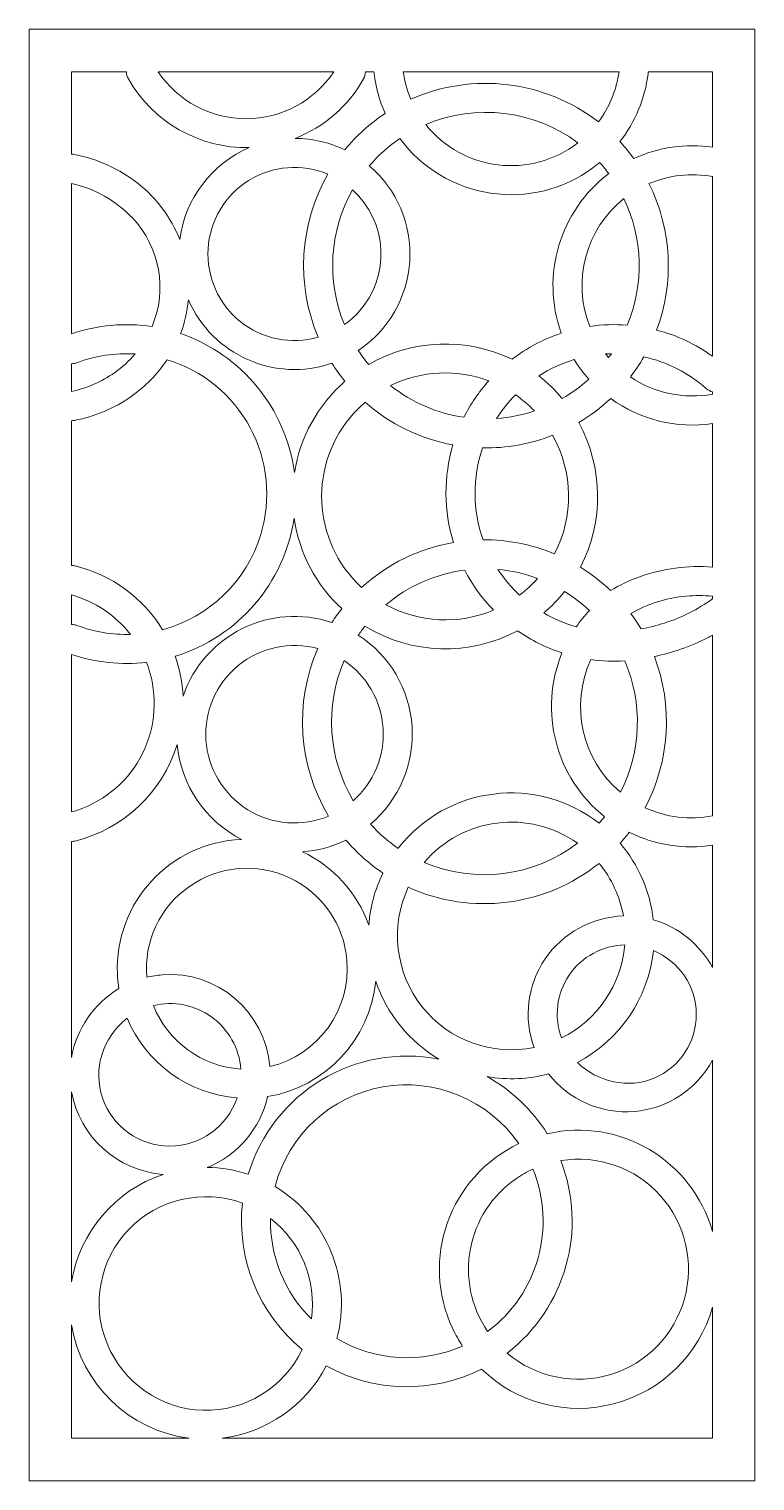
# Model space of a CAD drawing. Header units: centimetres. Extents: x -13.8 to 6.1, y -8.1 to 11.2.
# Drawn here: x -13.8 to -4.16, y -8.06 to 11.23 of the extents above; entities that cross this region are included whole.
import ezdxf

# ---------------------------------------------------------------- set-up
doc = ezdxf.new("R2010")
doc.units = ezdxf.units.CM
doc.header["$MEASUREMENT"] = 0
doc.layers.add('Layer 1', color=7, linetype='Continuous')

msp = doc.modelspace()

# ---------------------------------------------------------------- linework, layer by layer
at = {"layer": 'Layer 1', "lineweight": 9}
for points, knots in [([(-13.80157, 11.22965), (-13.80157, 11.22965), (-13.80157, -8.05792), (-13.80157, -8.05792), (-13.80157, -8.05792), (-13.80157, -8.05792), (-4.15863, -8.05792), (-4.15863, -8.05792), (-4.15863, -8.05792), (-4.15863, -8.05792), (-4.15863, 11.22965), (-4.15863, 11.22965), (-4.15863, 11.22965), (-4.15863, 11.22965), (-13.80157, 11.22965), (-13.80157, 11.22965)], [0, 0, 0, 0, 0.2, 0.2, 0.2, 0.2, 0.4, 0.4, 0.4, 0.4, 0.6, 0.6, 0.6, 0.6, 1, 1, 1, 1]), ([(-13.23722, 10.66215), (-13.23722, 10.66215), (-12.50707, 10.66215), (-12.50707, 10.66215), (-12.50707, 10.66215), (-12.50713, 10.62903), (-12.49867, 10.59648), (-12.4825, 10.56758), (-12.4825, 10.56758), (-12.15439, 9.99301), (-11.54009, 9.64285), (-10.87854, 9.65405), (-10.87854, 9.65405), (-11.37829, 9.4371), (-11.72765, 8.97465), (-11.79919, 8.43455), (-11.79919, 8.43455), (-11.91507, 8.72691), (-12.10649, 8.98309), (-12.35407, 9.177), (-12.35407, 9.177), (-12.60072, 9.3702), (-12.88931, 9.50249), (-13.19667, 9.5632), (-13.19667, 9.5632), (-13.21003, 9.56582), (-13.22362, 9.56704), (-13.23723, 9.56682), (-13.23723, 9.56682), (-13.23723, 9.56682), (-13.23723, 10.66215), (-13.23723, 10.66215)], [0, 0, 0, 0, 0.11111111, 0.11111111, 0.11111111, 0.11111111, 0.22222222, 0.22222222, 0.22222222, 0.22222222, 0.33333333, 0.33333333, 0.33333333, 0.33333333, 0.44444444, 0.44444444, 0.44444444, 0.44444444, 0.55555556, 0.55555556, 0.55555556, 0.55555556, 0.66666667, 0.66666667, 0.66666667, 0.66666667, 0.77777778, 0.77777778, 0.77777778, 0.77777778, 1, 1, 1, 1]), ([(-12.08793, 10.66215), (-12.08793, 10.66215), (-9.75215, 10.66215), (-9.75215, 10.66215), (-9.75215, 10.66215), (-10.01259, 10.27296), (-10.44978, 10.03908), (-10.91806, 10.03842), (-10.91806, 10.03842), (-11.38634, 10.03776), (-11.82639, 10.27369), (-12.08793, 10.66214)], [0, 0, 0, 0, 0.25, 0.25, 0.25, 0.25, 0.5, 0.5, 0.5, 0.5, 1, 1, 1, 1]), ([(-9.33282, 10.66215), (-9.33282, 10.66215), (-9.21944, 10.66215), (-9.21944, 10.66215), (-9.21944, 10.66215), (-9.21945, 10.65426), (-9.21897, 10.64638), (-9.21802, 10.63855), (-9.21802, 10.63855), (-9.19551, 10.45575), (-9.1456, 10.27744), (-9.06995, 10.10951), (-9.06995, 10.10951), (-9.27237, 9.97554), (-9.45347, 9.81196), (-9.60726, 9.62415), (-9.60726, 9.62415), (-9.81266, 9.72348), (-10.03752, 9.77578), (-10.26567, 9.77728), (-10.26567, 9.77728), (-9.88085, 9.92821), (-9.56014, 10.20724), (-9.35759, 10.56758), (-9.35759, 10.56758), (-9.34135, 10.59646), (-9.33282, 10.62902), (-9.33282, 10.66215)], [0, 0, 0, 0, 0.125, 0.125, 0.125, 0.125, 0.25, 0.25, 0.25, 0.25, 0.375, 0.375, 0.375, 0.375, 0.5, 0.5, 0.5, 0.5, 0.625, 0.625, 0.625, 0.625, 0.75, 0.75, 0.75, 0.75, 1, 1, 1, 1]), ([(-8.83191, 10.66215), (-8.83191, 10.66215), (-5.96413, 10.66215), (-5.96413, 10.66215), (-5.96413, 10.66215), (-5.99787, 10.4208), (-6.09208, 10.19179), (-6.23786, 9.99651), (-6.23786, 9.99651), (-6.95082, 10.54725), (-7.90747, 10.66288), (-8.73069, 10.29692), (-8.73069, 10.29692), (-8.78031, 10.41368), (-8.81435, 10.53649), (-8.83191, 10.66214)], [0, 0, 0, 0, 0.2, 0.2, 0.2, 0.2, 0.4, 0.4, 0.4, 0.4, 0.6, 0.6, 0.6, 0.6, 1, 1, 1, 1]), ([(-5.57657, 10.66215), (-5.57657, 10.66215), (-4.72298, 10.66215), (-4.72298, 10.66215), (-4.72298, 10.66215), (-4.72298, 10.66215), (-4.72298, 9.66103), (-4.72298, 9.66103), (-4.72298, 9.66103), (-5.07892, 9.71258), (-5.44198, 9.65968), (-5.76838, 9.50861), (-5.76838, 9.50861), (-5.82529, 9.58734), (-5.88688, 9.66257), (-5.95284, 9.7339), (-5.95284, 9.7339), (-5.7482, 9.99596), (-5.61865, 10.30855), (-5.57802, 10.63855), (-5.57802, 10.63855), (-5.57705, 10.64638), (-5.57657, 10.65425), (-5.57657, 10.66214)], [0, 0, 0, 0, 0.14285714, 0.14285714, 0.14285714, 0.14285714, 0.28571429, 0.28571429, 0.28571429, 0.28571429, 0.42857143, 0.42857143, 0.42857143, 0.42857143, 0.57142857, 0.57142857, 0.57142857, 0.57142857, 0.71428571, 0.71428571, 0.71428571, 0.71428571, 1, 1, 1, 1]), ([(-6.51017, 9.71902), (-7.13643, 9.23259), (-8.0386, 9.34201), (-8.53214, 9.96268), (-8.53214, 9.96268), (-7.86265, 10.24379), (-7.0939, 10.15089), (-6.51017, 9.71903)], [0, 0, 0, 0, 0.33333333, 0.33333333, 0.33333333, 0.33333333, 1, 1, 1, 1]), ([(-6.73221, 7.18877), (-6.9676, 7.11057), (-7.18829, 6.99378), (-7.38533, 6.84312), (-7.38533, 6.84312), (-7.99292, 7.13535), (-8.70483, 7.11003), (-9.2898, 6.77482), (-9.2898, 6.77482), (-9.33974, 6.83405), (-9.38628, 6.8961), (-9.42917, 6.96062), (-9.42917, 6.96062), (-9.02615, 7.2276), (-8.77224, 7.66865), (-8.74374, 8.15124), (-8.74374, 8.15124), (-8.71523, 8.63383), (-8.91283, 9.09948), (-9.28162, 9.41204), (-9.28162, 9.41204), (-9.16295, 9.55094), (-9.02611, 9.67328), (-8.87486, 9.77573), (-8.87486, 9.77573), (-8.58615, 9.38398), (-8.15365, 9.12296), (-7.67249, 9.0501), (-7.67249, 9.0501), (-7.19133, 8.97723), (-6.7028, 9.09713), (-6.31105, 9.38584), (-6.31105, 9.38584), (-6.28052, 9.4083), (-6.2507, 9.4317), (-6.22164, 9.45601), (-6.22164, 9.45601), (-6.17928, 9.40921), (-6.13912, 9.36046), (-6.10128, 9.30994), (-6.10128, 9.30994), (-6.75187, 8.81573), (-7.00747, 7.95801), (-6.73223, 7.18875)], [0, 0, 0, 0, 0.08333333, 0.08333333, 0.08333333, 0.08333333, 0.16666667, 0.16666667, 0.16666667, 0.16666667, 0.25, 0.25, 0.25, 0.25, 0.33333333, 0.33333333, 0.33333333, 0.33333333, 0.41666667, 0.41666667, 0.41666667, 0.41666667, 0.5, 0.5, 0.5, 0.5, 0.58333333, 0.58333333, 0.58333333, 0.58333333, 0.66666667, 0.66666667, 0.66666667, 0.66666667, 0.75, 0.75, 0.75, 0.75, 0.83333333, 0.83333333, 0.83333333, 0.83333333, 1, 1, 1, 1]), ([(-9.8304, 9.30159), (-10.20957, 8.63943), (-10.25797, 7.83884), (-9.96074, 7.13606), (-9.96074, 7.13606), (-10.31881, 7.03357), (-10.70434, 7.11105), (-10.99502, 7.34391), (-10.99502, 7.34391), (-11.28569, 7.57678), (-11.44524, 7.93902), (-11.42334, 8.31082), (-11.42334, 8.31082), (-11.40143, 8.68263), (-11.2006, 9.02074), (-10.88458, 9.21785), (-10.88458, 9.21785), (-10.56856, 9.41496), (-10.1739, 9.44548), (-9.83035, 9.30161)], [0, 0, 0, 0, 0.16666667, 0.16666667, 0.16666667, 0.16666667, 0.33333333, 0.33333333, 0.33333333, 0.33333333, 0.5, 0.5, 0.5, 0.5, 0.66666667, 0.66666667, 0.66666667, 0.66666667, 1, 1, 1, 1]), ([(-4.72298, 9.27001), (-4.72298, 9.27001), (-4.72298, 6.88291), (-4.72298, 6.88291), (-4.72298, 6.88291), (-4.94695, 7.04379), (-5.19867, 7.16182), (-5.46559, 7.23109), (-5.46559, 7.23109), (-5.22679, 7.86538), (-5.26319, 8.57001), (-5.56648, 9.17612), (-5.56648, 9.17612), (-5.30073, 9.28968), (-5.00722, 9.32233), (-4.72299, 9.27003)], [0, 0, 0, 0, 0.2, 0.2, 0.2, 0.2, 0.4, 0.4, 0.4, 0.4, 0.6, 0.6, 0.6, 0.6, 1, 1, 1, 1]), ([(-13.23722, 7.18085), (-13.23722, 7.18085), (-13.23723, 9.17745), (-13.23723, 9.17745), (-13.23723, 9.17745), (-12.9278, 9.10938), (-12.64584, 8.94976), (-12.42815, 8.71956), (-12.42815, 8.71956), (-12.06262, 8.33317), (-11.96072, 7.7664), (-12.16809, 7.2766), (-12.16809, 7.2766), (-12.52703, 7.33139), (-12.89374, 7.29858), (-13.23724, 7.18085)], [0, 0, 0, 0, 0.2, 0.2, 0.2, 0.2, 0.4, 0.4, 0.4, 0.4, 0.6, 0.6, 0.6, 0.6, 1, 1, 1, 1]), ([(-9.50445, 9.09426), (-9.03365, 8.66883), (-8.99784, 7.94122), (-9.42327, 7.47041), (-9.42327, 7.47041), (-9.47992, 7.4078), (-9.54332, 7.35161), (-9.61227, 7.30287), (-9.61227, 7.30287), (-9.85309, 7.8847), (-9.81316, 8.54542), (-9.50445, 9.09426)], [0, 0, 0, 0, 0.25, 0.25, 0.25, 0.25, 0.5, 0.5, 0.5, 0.5, 1, 1, 1, 1]), ([(-5.85514, 7.29616), (-6.02144, 7.30901), (-6.18862, 7.3032), (-6.35362, 7.27886), (-6.35362, 7.27886), (-6.59111, 7.88339), (-6.40645, 8.57275), (-5.89927, 8.9785), (-5.89927, 8.9785), (-5.64409, 8.45016), (-5.62814, 7.83723), (-5.85511, 7.29618)], [0, 0, 0, 0, 0.25, 0.25, 0.25, 0.25, 0.5, 0.5, 0.5, 0.5, 1, 1, 1, 1]), ([(-9.77792, 6.78912), (-9.72505, 6.70588), (-9.66716, 6.62596), (-9.60454, 6.54978), (-9.60454, 6.54978), (-9.96349, 6.23723), (-10.20101, 5.8087), (-10.2756, 5.33862), (-10.2756, 5.33862), (-10.3911, 6.1908), (-10.97605, 6.90475), (-11.78921, 7.1846), (-11.78921, 7.1846), (-11.73457, 7.32803), (-11.69939, 7.47809), (-11.6846, 7.63086), (-11.6846, 7.63086), (-11.36386, 6.8971), (-10.53597, 6.53092), (-9.77794, 6.78912)], [0, 0, 0, 0, 0.16666667, 0.16666667, 0.16666667, 0.16666667, 0.33333333, 0.33333333, 0.33333333, 0.33333333, 0.5, 0.5, 0.5, 0.5, 0.66666667, 0.66666667, 0.66666667, 0.66666667, 1, 1, 1, 1]), ([(-13.23722, 6.41619), (-13.23722, 6.41619), (-13.23723, 6.78412), (-13.23723, 6.78412), (-13.23723, 6.78412), (-13.2129, 6.78369), (-13.18872, 6.78786), (-13.16595, 6.79643), (-13.16595, 6.79643), (-12.91955, 6.8894), (-12.65615, 6.92911), (-12.39328, 6.91296), (-12.39328, 6.91296), (-12.47319, 6.81876), (-12.56485, 6.73517), (-12.66599, 6.66425), (-12.66599, 6.66425), (-12.83766, 6.54383), (-13.03204, 6.45943), (-13.23723, 6.41619)], [0, 0, 0, 0, 0.16666667, 0.16666667, 0.16666667, 0.16666667, 0.33333333, 0.33333333, 0.33333333, 0.33333333, 0.5, 0.5, 0.5, 0.5, 0.66666667, 0.66666667, 0.66666667, 0.66666667, 1, 1, 1, 1]), ([(-13.23722, 4.10332), (-13.23722, 4.10332), (-13.23723, 6.02711), (-13.23723, 6.02711), (-13.23723, 6.02711), (-13.22418, 6.02691), (-13.21116, 6.02803), (-13.19835, 6.03047), (-13.19835, 6.03047), (-12.92723, 6.08155), (-12.67024, 6.18987), (-12.4444, 6.34831), (-12.4444, 6.34831), (-12.25663, 6.47997), (-12.09529, 6.64563), (-11.96865, 6.83681), (-11.96865, 6.83681), (-11.49547, 6.69425), (-11.09831, 6.36955), (-10.86453, 5.93415), (-10.86453, 5.93415), (-10.63076, 5.49875), (-10.58021, 4.98606), (-10.72279, 4.51288), (-10.72279, 4.51288), (-10.91266, 3.89635), (-11.40564, 3.41974), (-12.02806, 3.25016), (-12.02806, 3.25016), (-12.28761, 3.67515), (-12.70458, 3.9799), (-13.18839, 4.09786), (-13.18839, 4.09786), (-13.20437, 4.10176), (-13.22078, 4.10359), (-13.23723, 4.10332)], [0, 0, 0, 0, 0.1, 0.1, 0.1, 0.1, 0.2, 0.2, 0.2, 0.2, 0.3, 0.3, 0.3, 0.3, 0.4, 0.4, 0.4, 0.4, 0.5, 0.5, 0.5, 0.5, 0.6, 0.6, 0.6, 0.6, 0.7, 0.7, 0.7, 0.7, 0.8, 0.8, 0.8, 0.8, 1, 1, 1, 1]), ([(-6.36408, 6.57871), (-6.47258, 6.48041), (-6.59137, 6.39407), (-6.71835, 6.32121), (-6.71835, 6.32121), (-6.81116, 6.4322), (-6.91556, 6.53292), (-7.02982, 6.62168), (-7.02982, 6.62168), (-6.88438, 6.71548), (-6.72645, 6.78842), (-6.56074, 6.83832), (-6.56074, 6.83832), (-6.50291, 6.74619), (-6.43711, 6.65933), (-6.36407, 6.57873)], [0, 0, 0, 0, 0.2, 0.2, 0.2, 0.2, 0.4, 0.4, 0.4, 0.4, 0.6, 0.6, 0.6, 0.6, 1, 1, 1, 1]), ([(-6.14204, 6.91334), (-6.11658, 6.91491), (-6.09109, 6.91597), (-6.06559, 6.91651), (-6.06559, 6.91651), (-6.07765, 6.89934), (-6.08998, 6.88235), (-6.10257, 6.86557), (-6.10257, 6.86557), (-6.11606, 6.8812), (-6.1292, 6.89712), (-6.142, 6.91331)], [0, 0, 0, 0, 0.25, 0.25, 0.25, 0.25, 0.5, 0.5, 0.5, 0.5, 1, 1, 1, 1]), ([(-4.72298, 6.40975), (-4.72298, 6.40975), (-4.72298, 6.3793), (-4.72298, 6.3793), (-4.72298, 6.3793), (-5.10235, 6.30947), (-5.49422, 6.39177), (-5.81357, 6.60811), (-5.81357, 6.60811), (-5.74813, 6.69295), (-5.68838, 6.78201), (-5.63472, 6.87474), (-5.63472, 6.87474), (-5.3249, 6.80748), (-5.03745, 6.66161), (-4.80019, 6.45133), (-4.80019, 6.45133), (-4.77798, 6.43172), (-4.75157, 6.4175), (-4.72298, 6.40975)], [0, 0, 0, 0, 0.16666667, 0.16666667, 0.16666667, 0.16666667, 0.33333333, 0.33333333, 0.33333333, 0.33333333, 0.5, 0.5, 0.5, 0.5, 0.66666667, 0.66666667, 0.66666667, 0.66666667, 1, 1, 1, 1]), ([(-7.6946, 6.55662), (-7.82534, 6.41027), (-7.93624, 6.24738), (-8.02447, 6.07208), (-8.02447, 6.07208), (-8.38084, 6.12369), (-8.7173, 6.26895), (-8.9993, 6.49286), (-8.9993, 6.49286), (-8.59195, 6.69315), (-8.11958, 6.71613), (-7.6946, 6.55661)], [0, 0, 0, 0, 0.25, 0.25, 0.25, 0.25, 0.5, 0.5, 0.5, 0.5, 1, 1, 1, 1]), ([(-7.33981, 6.37066), (-7.24876, 6.30767), (-7.1643, 6.23563), (-7.08775, 6.15566), (-7.08775, 6.15566), (-7.2505, 6.10137), (-7.4195, 6.06787), (-7.59066, 6.05595), (-7.59066, 6.05595), (-7.51875, 6.16967), (-7.43463, 6.27521), (-7.3398, 6.37066)], [0, 0, 0, 0, 0.25, 0.25, 0.25, 0.25, 0.5, 0.5, 0.5, 0.5, 1, 1, 1, 1]), ([(-9.33604, 6.27167), (-9.006, 5.98038), (-8.6031, 5.78451), (-8.17014, 5.70501), (-8.17014, 5.70501), (-8.2961, 5.28193), (-8.29411, 4.83129), (-8.16425, 4.4094), (-8.16425, 4.4094), (-8.6195, 4.3307), (-9.04251, 4.12349), (-9.38364, 3.81192), (-9.38364, 3.81192), (-10.05123, 4.42425), (-10.09464, 5.46335), (-9.48234, 6.13096), (-9.48234, 6.13096), (-9.43653, 6.18085), (-9.38768, 6.22786), (-9.33605, 6.27169)], [0, 0, 0, 0, 0.16666667, 0.16666667, 0.16666667, 0.16666667, 0.33333333, 0.33333333, 0.33333333, 0.33333333, 0.5, 0.5, 0.5, 0.5, 0.66666667, 0.66666667, 0.66666667, 0.66666667, 1, 1, 1, 1]), ([(-4.72298, 5.98828), (-4.72298, 5.98828), (-4.72298, 4.08313), (-4.72298, 4.08313), (-4.72298, 4.08313), (-5.05005, 4.10841), (-5.37865, 4.06457), (-5.68764, 3.95436), (-5.68764, 3.95436), (-5.82305, 3.90586), (-5.95339, 3.84432), (-6.07687, 3.77056), (-6.07687, 3.77056), (-6.19905, 3.88786), (-6.33317, 3.992), (-6.4771, 4.08128), (-6.4771, 4.08128), (-6.16506, 4.68577), (-6.17327, 5.40513), (-6.49957, 6.00203), (-6.49957, 6.00203), (-6.3469, 6.09226), (-6.2046, 6.19892), (-6.07519, 6.32018), (-6.07519, 6.32018), (-5.68448, 6.03821), (-5.19981, 5.91915), (-4.72297, 5.98828)], [0, 0, 0, 0, 0.125, 0.125, 0.125, 0.125, 0.25, 0.25, 0.25, 0.25, 0.375, 0.375, 0.375, 0.375, 0.5, 0.5, 0.5, 0.5, 0.625, 0.625, 0.625, 0.625, 0.75, 0.75, 0.75, 0.75, 1, 1, 1, 1]), ([(-7.77768, 5.66555), (-7.45945, 5.6596), (-7.14327, 5.71633), (-6.84698, 5.83261), (-6.84698, 5.83261), (-6.57339, 5.34595), (-6.56352, 4.7537), (-6.82025, 4.25794), (-6.82025, 4.25794), (-7.12088, 4.38346), (-7.44364, 4.44697), (-7.76942, 4.44466), (-7.76942, 4.44466), (-7.91026, 4.83885), (-7.91312, 5.26943), (-7.77772, 5.66552)], [0, 0, 0, 0, 0.2, 0.2, 0.2, 0.2, 0.4, 0.4, 0.4, 0.4, 0.6, 0.6, 0.6, 0.6, 1, 1, 1, 1]), ([(-9.64693, 3.52978), (-9.69385, 3.47069), (-9.73796, 3.40943), (-9.77914, 3.34621), (-9.77914, 3.34621), (-10.59529, 3.61802), (-11.47726, 3.18253), (-11.75539, 2.36852), (-11.75539, 2.36852), (-11.76478, 2.54871), (-11.80003, 2.72655), (-11.86011, 2.89668), (-11.86011, 2.89668), (-11.0241, 3.15437), (-10.40997, 3.86732), (-10.28005, 4.73243), (-10.28005, 4.73243), (-10.21364, 4.27054), (-9.99017, 3.84591), (-9.64692, 3.52978)], [0, 0, 0, 0, 0.16666667, 0.16666667, 0.16666667, 0.16666667, 0.33333333, 0.33333333, 0.33333333, 0.33333333, 0.5, 0.5, 0.5, 0.5, 0.66666667, 0.66666667, 0.66666667, 0.66666667, 1, 1, 1, 1]), ([(-7.28513, 3.71046), (-7.39454, 3.8119), (-7.49129, 3.92624), (-7.57323, 4.05092), (-7.57323, 4.05092), (-7.39277, 4.03496), (-7.21522, 3.99493), (-7.04536, 3.93194), (-7.04536, 3.93194), (-7.11773, 3.85034), (-7.19807, 3.77613), (-7.28515, 3.71045)], [0, 0, 0, 0, 0.25, 0.25, 0.25, 0.25, 0.5, 0.5, 0.5, 0.5, 1, 1, 1, 1]), ([(-9.06161, 3.58115), (-8.76387, 3.83179), (-8.40022, 3.99172), (-8.01428, 4.04187), (-8.01428, 4.04187), (-7.91364, 3.84677), (-7.78485, 3.66761), (-7.63198, 3.51006), (-7.63198, 3.51006), (-8.09442, 3.31547), (-8.62066, 3.34176), (-9.0616, 3.58112)], [0, 0, 0, 0, 0.25, 0.25, 0.25, 0.25, 0.5, 0.5, 0.5, 0.5, 1, 1, 1, 1]), ([(-13.23722, 3.31997), (-13.23722, 3.31997), (-13.23723, 3.7119), (-13.23723, 3.7119), (-13.23723, 3.7119), (-12.9264, 3.62646), (-12.6514, 3.44264), (-12.4535, 3.18817), (-12.4535, 3.18817), (-12.69645, 3.18112), (-12.93853, 3.22167), (-13.16593, 3.30747), (-13.16593, 3.30747), (-13.1887, 3.31609), (-13.21288, 3.32033), (-13.23723, 3.31997)], [0, 0, 0, 0, 0.2, 0.2, 0.2, 0.2, 0.4, 0.4, 0.4, 0.4, 0.6, 0.6, 0.6, 0.6, 1, 1, 1, 1]), ([(-6.96509, 3.47237), (-6.8635, 3.5582), (-6.77063, 3.6538), (-6.68777, 3.75783), (-6.68777, 3.75783), (-6.56935, 3.68504), (-6.4587, 3.60029), (-6.35756, 3.50493), (-6.35756, 3.50493), (-6.42162, 3.43704), (-6.48046, 3.36441), (-6.53359, 3.28767), (-6.53359, 3.28767), (-6.68467, 3.33065), (-6.82969, 3.39273), (-6.96508, 3.47235)], [0, 0, 0, 0, 0.2, 0.2, 0.2, 0.2, 0.4, 0.4, 0.4, 0.4, 0.6, 0.6, 0.6, 0.6, 1, 1, 1, 1]), ([(-4.72298, 3.69513), (-4.72298, 3.69513), (-4.72298, 3.66021), (-4.72298, 3.66021), (-4.72298, 3.66021), (-4.91752, 3.52046), (-5.13279, 3.41196), (-5.36085, 3.3387), (-5.36085, 3.3387), (-5.46276, 3.30569), (-5.56677, 3.27952), (-5.67216, 3.26036), (-5.67216, 3.26036), (-5.71407, 3.331), (-5.75939, 3.39954), (-5.80799, 3.46575), (-5.80799, 3.46575), (-5.58194, 3.59516), (-5.33033, 3.67387), (-5.07083, 3.69639), (-5.07083, 3.69639), (-4.9551, 3.7067), (-4.83864, 3.70628), (-4.72298, 3.69513)], [0, 0, 0, 0, 0.14285714, 0.14285714, 0.14285714, 0.14285714, 0.28571429, 0.28571429, 0.28571429, 0.28571429, 0.42857143, 0.42857143, 0.42857143, 0.42857143, 0.57142857, 0.57142857, 0.57142857, 0.57142857, 0.71428571, 0.71428571, 0.71428571, 0.71428571, 1, 1, 1, 1]), ([(-6.72236, 2.94192), (-7.03668, 2.17088), (-6.80703, 1.28577), (-6.15658, 0.76594), (-6.15658, 0.76594), (-6.1796, 0.73678), (-6.20341, 0.70827), (-6.22799, 0.68041), (-6.22799, 0.68041), (-7.05561, 1.32501), (-8.2476, 1.17854), (-8.8922, 0.35093), (-8.8922, 0.35093), (-8.8922, 0.35093), (-8.89664, 0.34523), (-8.89664, 0.34523), (-8.89664, 0.34523), (-9.03182, 0.43727), (-9.15543, 0.54532), (-9.26473, 0.66697), (-9.26473, 0.66697), (-8.88584, 0.98796), (-8.68164, 1.46961), (-8.71437, 1.9651), (-8.71437, 1.9651), (-8.74709, 2.4606), (-9.00984, 2.90926), (-9.42765, 3.17763), (-9.42765, 3.17763), (-9.39969, 3.21829), (-9.37025, 3.25793), (-9.3394, 3.29645), (-9.3394, 3.29645), (-8.72111, 2.91959), (-7.95059, 2.89657), (-7.31126, 3.23652), (-7.31126, 3.23652), (-7.13054, 3.1098), (-6.93212, 3.01054), (-6.72234, 2.94191)], [0, 0, 0, 0, 0.09090909, 0.09090909, 0.09090909, 0.09090909, 0.18181818, 0.18181818, 0.18181818, 0.18181818, 0.27272727, 0.27272727, 0.27272727, 0.27272727, 0.36363636, 0.36363636, 0.36363636, 0.36363636, 0.45454545, 0.45454545, 0.45454545, 0.45454545, 0.54545455, 0.54545455, 0.54545455, 0.54545455, 0.63636364, 0.63636364, 0.63636364, 0.63636364, 0.72727273, 0.72727273, 0.72727273, 0.72727273, 0.81818182, 0.81818182, 0.81818182, 0.81818182, 1, 1, 1, 1]), ([(-9.96654, 2.99987), (-10.28019, 2.27761), (-10.22666, 1.44911), (-9.82206, 0.77358), (-9.82206, 0.77358), (-10.17292, 0.62714), (-10.57288, 0.65906), (-10.89607, 0.85929), (-10.89607, 0.85929), (-11.21926, 1.05953), (-11.42611, 1.40636), (-11.4512, 1.78572), (-11.4512, 1.78572), (-11.47629, 2.16507), (-11.31672, 2.53322), (-11.02271, 2.77426), (-11.02271, 2.77426), (-10.7287, 3.01532), (-10.33359, 3.09885), (-9.96652, 2.99988)], [0, 0, 0, 0, 0.16666667, 0.16666667, 0.16666667, 0.16666667, 0.33333333, 0.33333333, 0.33333333, 0.33333333, 0.5, 0.5, 0.5, 0.5, 0.66666667, 0.66666667, 0.66666667, 0.66666667, 1, 1, 1, 1]), ([(-4.72298, 3.17712), (-4.72298, 3.17712), (-4.72298, 0.77803), (-4.72298, 0.77803), (-4.72298, 0.77803), (-5.02542, 0.71963), (-5.33874, 0.7574), (-5.61868, 0.88591), (-5.61868, 0.88591), (-5.28905, 1.50665), (-5.24384, 2.23903), (-5.49509, 2.89541), (-5.49509, 2.89541), (-5.24984, 2.94542), (-5.01253, 3.02831), (-4.78948, 3.1419), (-4.78948, 3.1419), (-4.76713, 3.15332), (-4.74495, 3.16507), (-4.72294, 3.17713)], [0, 0, 0, 0, 0.16666667, 0.16666667, 0.16666667, 0.16666667, 0.33333333, 0.33333333, 0.33333333, 0.33333333, 0.5, 0.5, 0.5, 0.5, 0.66666667, 0.66666667, 0.66666667, 0.66666667, 1, 1, 1, 1]), ([(-13.23722, 0.82934), (-13.23722, 0.82934), (-13.23723, 2.92303), (-13.23723, 2.92303), (-13.23723, 2.92303), (-12.91768, 2.81353), (-12.57772, 2.77736), (-12.24229, 2.81721), (-12.24229, 2.81721), (-12.09717, 2.44855), (-12.10445, 2.03735), (-12.26252, 1.67407), (-12.26252, 1.67407), (-12.42059, 1.31078), (-12.71827, 1.02447), (-13.08693, 0.87937), (-13.08693, 0.87937), (-13.13611, 0.86004), (-13.18628, 0.84334), (-13.23723, 0.82933)], [0, 0, 0, 0, 0.16666667, 0.16666667, 0.16666667, 0.16666667, 0.33333333, 0.33333333, 0.33333333, 0.33333333, 0.5, 0.5, 0.5, 0.5, 0.66666667, 0.66666667, 0.66666667, 0.66666667, 1, 1, 1, 1]), ([(-9.61556, 2.83932), (-9.31305, 2.63572), (-9.12191, 2.3035), (-9.09792, 1.93965), (-9.09792, 1.93965), (-9.07392, 1.57581), (-9.22167, 1.21972), (-9.49481, 0.97815), (-9.49481, 0.97815), (-9.8311, 1.54308), (-9.87584, 2.23561), (-9.61557, 2.83934)], [0, 0, 0, 0, 0.25, 0.25, 0.25, 0.25, 0.5, 0.5, 0.5, 0.5, 1, 1, 1, 1]), ([(-6.33987, 2.8531), (-6.19006, 2.83193), (-6.03851, 2.82604), (-5.88751, 2.83552), (-5.88751, 2.83552), (-5.64598, 2.27493), (-5.6677, 1.63526), (-5.94627, 1.09213), (-5.94627, 1.09213), (-6.4589, 1.52314), (-6.61976, 2.24462), (-6.33985, 2.85307)], [0, 0, 0, 0, 0.25, 0.25, 0.25, 0.25, 0.5, 0.5, 0.5, 0.5, 1, 1, 1, 1]), ([(-13.23722, -2.43246), (-13.23722, -2.43246), (-13.23723, 0.43795), (-13.23723, 0.43795), (-13.23723, 0.43795), (-13.22078, 0.43767), (-13.20438, 0.4395), (-13.1884, 0.44338), (-13.1884, 0.44338), (-12.54357, 0.60466), (-12.03002, 1.09028), (-11.83363, 1.7253), (-11.83363, 1.7253), (-11.78324, 1.18685), (-11.46171, 0.71177), (-10.98032, 0.46534), (-10.98032, 0.46534), (-11.93038, 0.42475), (-12.66775, -0.37614), (-12.62718, -1.3262), (-12.62718, -1.3262), (-12.62448, -1.39048), (-12.61817, -1.45456), (-12.60829, -1.51813), (-12.60829, -1.51813), (-12.94069, -1.71737), (-13.17014, -2.05078), (-13.23723, -2.43246)], [0, 0, 0, 0, 0.125, 0.125, 0.125, 0.125, 0.25, 0.25, 0.25, 0.25, 0.375, 0.375, 0.375, 0.375, 0.5, 0.5, 0.5, 0.5, 0.625, 0.625, 0.625, 0.625, 0.75, 0.75, 0.75, 0.75, 1, 1, 1, 1]), ([(-6.51448, 0.4129), (-7.09915, -0.03029), (-7.8766, -0.12769), (-8.55284, 0.15685), (-8.55284, 0.15685), (-8.04418, 0.75955), (-7.15693, 0.87037), (-6.51452, 0.41289)], [0, 0, 0, 0, 0.33333333, 0.33333333, 0.33333333, 0.33333333, 1, 1, 1, 1]), ([(-9.5915, 0.45438), (-9.44852, 0.28704), (-9.28343, 0.14003), (-9.10068, 0.01735), (-9.10068, 0.01735), (-9.20641, -0.19893), (-9.27004, -0.43326), (-9.28819, -0.67331), (-9.28819, -0.67331), (-9.44201, -0.24465), (-9.75901, 0.10548), (-10.17043, 0.30077), (-10.17043, 0.30077), (-9.96934, 0.31422), (-9.77281, 0.36636), (-9.5915, 0.45438)], [0, 0, 0, 0, 0.2, 0.2, 0.2, 0.2, 0.4, 0.4, 0.4, 0.4, 0.6, 0.6, 0.6, 0.6, 1, 1, 1, 1]), ([(-4.72298, 0.38651), (-4.72298, 0.38651), (-4.72298, -1.23823), (-4.72298, -1.23823), (-4.72298, -1.23823), (-4.88898, -0.92924), (-5.17221, -0.70026), (-5.50918, -0.60287), (-5.50918, -0.60287), (-5.55166, -0.22792), (-5.70476, 0.1257), (-5.94921, 0.41317), (-5.94921, 0.41317), (-5.90726, 0.4601), (-5.86715, 0.50864), (-5.82897, 0.5587), (-5.82897, 0.5587), (-5.48662, 0.38923), (-5.10067, 0.3291), (-4.72301, 0.38651)], [0, 0, 0, 0, 0.16666667, 0.16666667, 0.16666667, 0.16666667, 0.33333333, 0.33333333, 0.33333333, 0.33333333, 0.5, 0.5, 0.5, 0.5, 0.66666667, 0.66666667, 0.66666667, 0.66666667, 1, 1, 1, 1]), ([(-10.60339, -2.55343), (-10.6625, -1.82146), (-11.30212, -1.27588), (-12.03409, -1.33498), (-12.03409, -1.33498), (-12.10279, -1.34048), (-12.17094, -1.35132), (-12.23796, -1.3674), (-12.23796, -1.3674), (-12.27853, -0.89225), (-12.06252, -0.43155), (-11.67132, -0.15884), (-11.67132, -0.15884), (-11.28011, 0.11386), (-10.77313, 0.15715), (-10.34135, -0.04529), (-10.34135, -0.04529), (-9.90958, -0.24774), (-9.61861, -0.66514), (-9.57804, -1.1403), (-9.57804, -1.1403), (-9.52418, -1.79939), (-9.96024, -2.39958), (-10.60339, -2.55343)], [0, 0, 0, 0, 0.14285714, 0.14285714, 0.14285714, 0.14285714, 0.28571429, 0.28571429, 0.28571429, 0.28571429, 0.42857143, 0.42857143, 0.42857143, 0.42857143, 0.57142857, 0.57142857, 0.57142857, 0.57142857, 0.71428571, 0.71428571, 0.71428571, 0.71428571, 1, 1, 1, 1]), ([(-5.90626, -0.55242), (-6.32455, -0.56467), (-6.71147, -0.77715), (-6.94625, -1.12354), (-6.94625, -1.12354), (-7.18104, -1.46994), (-7.23616, -1.90508), (-7.09258, -2.29814), (-7.09258, -2.29814), (-7.65238, -2.41401), (-8.22962, -2.20391), (-8.58397, -1.75532), (-8.58397, -1.75532), (-8.93832, -1.30673), (-9.00579, -0.68961), (-8.76344, -0.17186), (-8.76344, -0.17186), (-7.92557, -0.55033), (-6.94715, -0.4278), (-6.22918, 0.14648), (-6.22918, 0.14648), (-6.06308, -0.05469), (-5.95182, -0.29555), (-5.90626, -0.55242)], [0, 0, 0, 0, 0.14285714, 0.14285714, 0.14285714, 0.14285714, 0.28571429, 0.28571429, 0.28571429, 0.28571429, 0.42857143, 0.42857143, 0.42857143, 0.42857143, 0.57142857, 0.57142857, 0.57142857, 0.57142857, 0.71428571, 0.71428571, 0.71428571, 0.71428571, 1, 1, 1, 1]), ([(-5.88793, -0.938), (-5.93366, -1.46756), (-6.25191, -1.93556), (-6.72734, -2.17323), (-6.72734, -2.17323), (-6.83136, -1.89559), (-6.79432, -1.58474), (-6.62799, -1.33931), (-6.62799, -1.33931), (-6.46166, -1.09387), (-6.18436, -0.94426), (-5.88793, -0.938)], [0, 0, 0, 0, 0.25, 0.25, 0.25, 0.25, 0.5, 0.5, 0.5, 0.5, 1, 1, 1, 1]), ([(-6.5178, -2.49964), (-5.95482, -2.20231), (-5.57624, -1.64556), (-5.5073, -1.01263), (-5.5073, -1.01263), (-5.16523, -1.15355), (-4.9411, -1.48598), (-4.93875, -1.85594), (-4.93875, -1.85594), (-4.9364, -2.22591), (-5.15628, -2.56115), (-5.49655, -2.7064), (-5.49655, -2.7064), (-5.83681, -2.85165), (-6.25227, -2.75724), (-6.51782, -2.49963)], [0, 0, 0, 0, 0.2, 0.2, 0.2, 0.2, 0.4, 0.4, 0.4, 0.4, 0.6, 0.6, 0.6, 0.6, 1, 1, 1, 1]), ([(-10.63174, -2.95223), (-9.86244, -2.82196), (-9.2748, -2.19556), (-9.19527, -1.41938), (-9.19527, -1.41938), (-9.04953, -1.85435), (-8.75152, -2.22167), (-8.35581, -2.45375), (-8.35581, -2.45375), (-9.46894, -2.23757), (-10.56405, -2.89814), (-10.88944, -3.98438), (-10.88944, -3.98438), (-11.06565, -3.92623), (-11.24973, -3.89563), (-11.43528, -3.89365), (-11.43528, -3.89365), (-11.0299, -3.72948), (-10.7301, -3.37843), (-10.63178, -2.95226)], [0, 0, 0, 0, 0.16666667, 0.16666667, 0.16666667, 0.16666667, 0.33333333, 0.33333333, 0.33333333, 0.33333333, 0.5, 0.5, 0.5, 0.5, 0.66666667, 0.66666667, 0.66666667, 0.66666667, 1, 1, 1, 1]), ([(-12.14988, -1.74313), (-11.88161, -1.67791), (-11.59824, -1.73363), (-11.37464, -1.89558), (-11.37464, -1.89558), (-11.15105, -2.05752), (-11.0096, -2.31103), (-10.9879, -2.58626), (-10.9879, -2.58626), (-11.50482, -2.55184), (-11.95658, -2.22376), (-12.14989, -1.74312)], [0, 0, 0, 0, 0.25, 0.25, 0.25, 0.25, 0.5, 0.5, 0.5, 0.5, 1, 1, 1, 1]), ([(-11.0375, -2.96967), (-11.16786, -3.35242), (-11.5273, -3.6098), (-11.93164, -3.60993), (-11.93164, -3.60993), (-12.33598, -3.61005), (-12.69559, -3.35289), (-12.82618, -2.97021), (-12.82618, -2.97021), (-12.95678, -2.58755), (-12.81907, -2.15632), (-12.49901, -1.90923), (-12.49901, -1.90923), (-12.24759, -2.50785), (-11.68462, -2.91665), (-11.03751, -2.96967)], [0, 0, 0, 0, 0.2, 0.2, 0.2, 0.2, 0.4, 0.4, 0.4, 0.4, 0.6, 0.6, 0.6, 0.6, 1, 1, 1, 1]), ([(-4.72298, -2.46812), (-4.72298, -2.46812), (-4.72298, -4.74243), (-4.72298, -4.74243), (-4.72298, -4.74243), (-4.9937, -3.79457), (-5.95721, -3.22422), (-6.91788, -3.44531), (-6.91788, -3.44531), (-7.11569, -3.12881), (-7.39065, -2.86797), (-7.71716, -2.68719), (-7.71716, -2.68719), (-7.44501, -2.734), (-7.16603, -2.7209), (-6.89946, -2.64875), (-6.89946, -2.64875), (-6.62901, -2.99772), (-6.2002, -3.18593), (-5.76026, -3.14875), (-5.76026, -3.14875), (-5.32033, -3.11157), (-4.93103, -2.85753), (-4.72298, -2.46812)], [0, 0, 0, 0, 0.14285714, 0.14285714, 0.14285714, 0.14285714, 0.28571429, 0.28571429, 0.28571429, 0.28571429, 0.42857143, 0.42857143, 0.42857143, 0.42857143, 0.57142857, 0.57142857, 0.57142857, 0.57142857, 0.71428571, 0.71428571, 0.71428571, 0.71428571, 1, 1, 1, 1]), ([(-7.29367, -3.57614), (-8.21642, -4.01449), (-8.6101, -5.11577), (-8.17176, -6.03852), (-8.17176, -6.03852), (-8.13447, -6.11711), (-8.0917, -6.19297), (-8.04374, -6.26555), (-8.04374, -6.26555), (-8.58282, -6.50319), (-9.2039, -6.46614), (-9.71118, -6.16656), (-9.71118, -6.16656), (-9.50695, -5.38462), (-9.84135, -4.56228), (-10.53404, -4.14597), (-10.53404, -4.14597), (-10.35531, -3.46352), (-9.79634, -2.94711), (-9.1019, -2.82286), (-9.1019, -2.82286), (-8.40747, -2.69861), (-7.69798, -2.998), (-7.29371, -3.57614)], [0, 0, 0, 0, 0.14285714, 0.14285714, 0.14285714, 0.14285714, 0.28571429, 0.28571429, 0.28571429, 0.28571429, 0.42857143, 0.42857143, 0.42857143, 0.42857143, 0.57142857, 0.57142857, 0.57142857, 0.57142857, 0.71428571, 0.71428571, 0.71428571, 0.71428571, 1, 1, 1, 1]), ([(-13.23722, -5.41368), (-13.23722, -5.41368), (-13.23723, -2.88665), (-13.23723, -2.88665), (-13.23723, -2.88665), (-13.12919, -3.48698), (-12.63025, -3.93846), (-12.02206, -3.98503), (-12.02206, -3.98503), (-12.65975, -4.20096), (-13.1267, -4.74954), (-13.23722, -5.41366)], [0, 0, 0, 0, 0.25, 0.25, 0.25, 0.25, 0.5, 0.5, 0.5, 0.5, 1, 1, 1, 1]), ([(-7.45039, -6.35944), (-6.67234, -5.75881), (-6.38186, -4.71919), (-6.73745, -3.80285), (-6.73745, -3.80285), (-6.24576, -3.72172), (-5.74667, -3.89712), (-5.41385, -4.26803), (-5.41385, -4.26803), (-5.08104, -4.63893), (-4.96175, -5.15841), (-5.09546, -5.63847), (-5.09546, -5.63847), (-5.22906, -6.11804), (-5.59757, -6.49663), (-6.07338, -6.6431), (-6.07338, -6.6431), (-6.54918, -6.78958), (-7.07025, -6.68087), (-7.45042, -6.35945)], [0, 0, 0, 0, 0.16666667, 0.16666667, 0.16666667, 0.16666667, 0.33333333, 0.33333333, 0.33333333, 0.33333333, 0.5, 0.5, 0.5, 0.5, 0.66666667, 0.66666667, 0.66666667, 0.66666667, 1, 1, 1, 1]), ([(-7.70938, -6.07126), (-8.16508, -5.40489), (-7.99277, -4.49422), (-7.3264, -4.03852), (-7.3264, -4.03852), (-7.25733, -3.99133), (-7.18431, -3.95016), (-7.10819, -3.91546), (-7.10819, -3.91546), (-6.79304, -4.68656), (-7.04105, -5.57403), (-7.70938, -6.07126)], [0, 0, 0, 0, 0.25, 0.25, 0.25, 0.25, 0.5, 0.5, 0.5, 0.5, 1, 1, 1, 1]), ([(-10.17453, -6.31151), (-10.41475, -6.81759), (-10.93101, -7.13422), (-11.49101, -7.11892), (-11.49101, -7.11892), (-12.05101, -7.10362), (-12.55267, -6.75072), (-12.7649, -6.23228), (-12.7649, -6.23228), (-12.97682, -5.71452), (-12.8641, -5.12053), (-12.47724, -4.7164), (-12.47724, -4.7164), (-12.09038, -4.31227), (-11.49333, -4.17683), (-10.96682, -4.36595), (-10.96682, -4.36595), (-11.04556, -5.10656), (-10.74845, -5.83682), (-10.17454, -6.31151)], [0, 0, 0, 0, 0.16666667, 0.16666667, 0.16666667, 0.16666667, 0.33333333, 0.33333333, 0.33333333, 0.33333333, 0.5, 0.5, 0.5, 0.5, 0.66666667, 0.66666667, 0.66666667, 0.66666667, 1, 1, 1, 1]), ([(-10.05049, -5.90503), (-10.40784, -5.55413), (-10.60452, -5.07088), (-10.5941, -4.57016), (-10.5941, -4.57016), (-10.18639, -4.88498), (-9.97894, -5.39489), (-10.05049, -5.90501)], [0, 0, 0, 0, 0.33333333, 0.33333333, 0.33333333, 0.33333333, 1, 1, 1, 1]), ([(-4.72298, -5.75031), (-4.72298, -5.75031), (-4.72298, -7.49041), (-4.72298, -7.49041), (-4.72298, -7.49041), (-4.72298, -7.49041), (-11.2345, -7.49041), (-11.2345, -7.49041), (-11.2345, -7.49041), (-10.64464, -7.41493), (-10.129, -7.05696), (-9.85255, -6.53046), (-9.85255, -6.53046), (-9.21335, -6.88254), (-8.44262, -6.8983), (-7.78986, -6.57204), (-7.78986, -6.57204), (-7.32171, -7.02539), (-6.64961, -7.19908), (-6.02042, -7.0293), (-6.02042, -7.0293), (-5.39124, -6.85953), (-4.89953, -6.37763), (-4.72298, -5.75031)], [0, 0, 0, 0, 0.14285714, 0.14285714, 0.14285714, 0.14285714, 0.28571429, 0.28571429, 0.28571429, 0.28571429, 0.42857143, 0.42857143, 0.42857143, 0.42857143, 0.57142857, 0.57142857, 0.57142857, 0.57142857, 0.71428571, 0.71428571, 0.71428571, 0.71428571, 1, 1, 1, 1]), ([(-11.67489, -7.49041), (-11.67489, -7.49041), (-13.23723, -7.49041), (-13.23723, -7.49041), (-13.23723, -7.49041), (-13.23723, -7.49041), (-13.23723, -5.98376), (-13.23723, -5.98376), (-13.23723, -5.98376), (-13.1051, -6.77576), (-12.47122, -7.38766), (-11.67489, -7.49041)], [0, 0, 0, 0, 0.25, 0.25, 0.25, 0.25, 0.5, 0.5, 0.5, 0.5, 1, 1, 1, 1])]:
    msp.add_open_spline(points, degree=3, knots=knots, dxfattribs=at)

doc.saveas('drawing.dxf')
